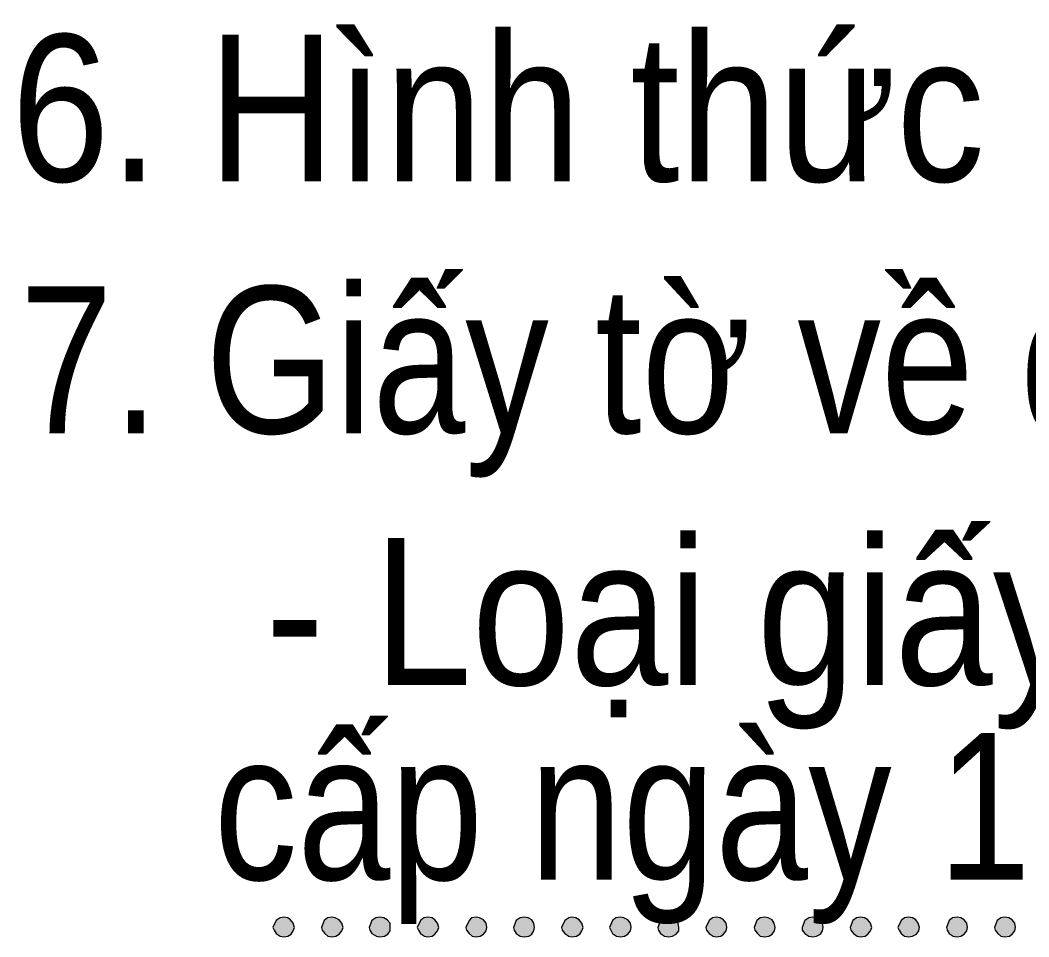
# Model space of a CAD drawing. Header units: metres. Extents: x 548526 to 549265, y 1837491 to 1837855.
# Drawn here: x 548644.81 to 548660.19, y 1837780.53 to 1837794.51 of the extents above; entities that cross this region are included whole.
import ezdxf

# ---------------------------------------------------------------- set-up
doc = ezdxf.new("R2010")
doc.units = ezdxf.units.M
doc.header["$LTSCALE"] = 0.6
doc.layers.add('7', color=7, linetype='Continuous', lineweight=13)

msp = doc.modelspace()

# ---------------------------------------------------------------- hatches: boundary and pattern name
at = {"layer": '7'}
for points in [[(548648.83, 1837780.83), (548648.77, 1837780.82), (548648.71, 1837780.78), (548648.66, 1837780.67), (548648.68, 1837780.63), (548648.71, 1837780.58), (548648.77, 1837780.54), (548648.83, 1837780.53), (548648.89, 1837780.54), (548648.94, 1837780.57), (548648.97, 1837780.62), (548648.99, 1837780.67), (548648.97, 1837780.74), (548648.93, 1837780.79), (548648.89, 1837780.82)], [(548648.83, 1837780.83), (548648.77, 1837780.82), (548648.71, 1837780.78), (548648.66, 1837780.67), (548648.68, 1837780.63), (548648.71, 1837780.58), (548648.77, 1837780.54), (548648.83, 1837780.53), (548648.89, 1837780.54), (548648.94, 1837780.57), (548648.97, 1837780.62), (548648.99, 1837780.67), (548648.97, 1837780.74), (548648.93, 1837780.79), (548648.89, 1837780.82)], [(548649.56, 1837780.83), (548649.49, 1837780.82), (548649.44, 1837780.78), (548649.4, 1837780.67), (548649.41, 1837780.63), (548649.45, 1837780.58), (548649.5, 1837780.54), (548649.56, 1837780.53), (548649.62, 1837780.54), (548649.67, 1837780.57), (548649.71, 1837780.62), (548649.73, 1837780.67), (548649.71, 1837780.74), (548649.67, 1837780.79), (548649.61, 1837780.82)], [(548649.56, 1837780.83), (548649.49, 1837780.82), (548649.44, 1837780.78), (548649.4, 1837780.67), (548649.41, 1837780.63), (548649.45, 1837780.58), (548649.5, 1837780.54), (548649.56, 1837780.53), (548649.62, 1837780.54), (548649.67, 1837780.57), (548649.71, 1837780.62), (548649.73, 1837780.67), (548649.71, 1837780.74), (548649.67, 1837780.79), (548649.61, 1837780.82)], [(548650.29, 1837780.83), (548650.23, 1837780.82), (548650.17, 1837780.78), (548650.13, 1837780.67), (548650.14, 1837780.63), (548650.17, 1837780.58), (548650.24, 1837780.54), (548650.29, 1837780.53), (548650.36, 1837780.54), (548650.41, 1837780.57), (548650.45, 1837780.62), (548650.45, 1837780.67), (548650.45, 1837780.74), (548650.4, 1837780.79), (548650.35, 1837780.82)], [(548650.29, 1837780.83), (548650.23, 1837780.82), (548650.17, 1837780.78), (548650.13, 1837780.67), (548650.14, 1837780.63), (548650.17, 1837780.58), (548650.24, 1837780.54), (548650.29, 1837780.53), (548650.36, 1837780.54), (548650.41, 1837780.57), (548650.45, 1837780.62), (548650.45, 1837780.67), (548650.45, 1837780.74), (548650.4, 1837780.79), (548650.35, 1837780.82)], [(548651.02, 1837780.83), (548650.96, 1837780.82), (548650.91, 1837780.78), (548650.86, 1837780.67), (548650.88, 1837780.63), (548650.91, 1837780.58), (548650.97, 1837780.54), (548651.02, 1837780.53), (548651.09, 1837780.54), (548651.13, 1837780.57), (548651.17, 1837780.62), (548651.19, 1837780.67), (548651.17, 1837780.74), (548651.13, 1837780.79), (548651.09, 1837780.82)], [(548651.02, 1837780.83), (548650.96, 1837780.82), (548650.91, 1837780.78), (548650.86, 1837780.67), (548650.88, 1837780.63), (548650.91, 1837780.58), (548650.97, 1837780.54), (548651.02, 1837780.53), (548651.09, 1837780.54), (548651.13, 1837780.57), (548651.17, 1837780.62), (548651.19, 1837780.67), (548651.17, 1837780.74), (548651.13, 1837780.79), (548651.09, 1837780.82)], [(548651.76, 1837780.83), (548651.69, 1837780.82), (548651.65, 1837780.78), (548651.6, 1837780.67), (548651.61, 1837780.63), (548651.65, 1837780.58), (548651.7, 1837780.54), (548651.76, 1837780.53), (548651.82, 1837780.54), (548651.87, 1837780.57), (548651.91, 1837780.62), (548651.92, 1837780.67), (548651.91, 1837780.74), (548651.87, 1837780.79), (548651.81, 1837780.82)], [(548651.76, 1837780.83), (548651.69, 1837780.82), (548651.65, 1837780.78), (548651.6, 1837780.67), (548651.61, 1837780.63), (548651.65, 1837780.58), (548651.7, 1837780.54), (548651.76, 1837780.53), (548651.82, 1837780.54), (548651.87, 1837780.57), (548651.91, 1837780.62), (548651.92, 1837780.67), (548651.91, 1837780.74), (548651.87, 1837780.79), (548651.81, 1837780.82)], [(548652.49, 1837780.83), (548652.43, 1837780.82), (548652.37, 1837780.78), (548652.33, 1837780.67), (548652.34, 1837780.63), (548652.37, 1837780.58), (548652.43, 1837780.54), (548652.49, 1837780.53), (548652.56, 1837780.54), (548652.61, 1837780.57), (548652.64, 1837780.62), (548652.65, 1837780.67), (548652.64, 1837780.74), (548652.61, 1837780.79), (548652.55, 1837780.82)], [(548652.49, 1837780.83), (548652.43, 1837780.82), (548652.37, 1837780.78), (548652.33, 1837780.67), (548652.34, 1837780.63), (548652.37, 1837780.58), (548652.43, 1837780.54), (548652.49, 1837780.53), (548652.56, 1837780.54), (548652.61, 1837780.57), (548652.64, 1837780.62), (548652.65, 1837780.67), (548652.64, 1837780.74), (548652.61, 1837780.79), (548652.55, 1837780.82)], [(548653.22, 1837780.83), (548653.17, 1837780.82), (548653.11, 1837780.78), (548653.06, 1837780.67), (548653.07, 1837780.63), (548653.11, 1837780.58), (548653.17, 1837780.54), (548653.22, 1837780.53), (548653.29, 1837780.54), (548653.34, 1837780.57), (548653.37, 1837780.62), (548653.39, 1837780.67), (548653.37, 1837780.74), (548653.33, 1837780.79), (548653.28, 1837780.82)], [(548653.22, 1837780.83), (548653.17, 1837780.82), (548653.11, 1837780.78), (548653.06, 1837780.67), (548653.07, 1837780.63), (548653.11, 1837780.58), (548653.17, 1837780.54), (548653.22, 1837780.53), (548653.29, 1837780.54), (548653.34, 1837780.57), (548653.37, 1837780.62), (548653.39, 1837780.67), (548653.37, 1837780.74), (548653.33, 1837780.79), (548653.28, 1837780.82)], [(548653.96, 1837780.83), (548653.89, 1837780.82), (548653.84, 1837780.78), (548653.79, 1837780.67), (548653.81, 1837780.63), (548653.84, 1837780.58), (548653.9, 1837780.54), (548653.96, 1837780.53), (548654.02, 1837780.54), (548654.07, 1837780.57), (548654.11, 1837780.62), (548654.12, 1837780.67), (548654.11, 1837780.74), (548654.07, 1837780.79), (548654.01, 1837780.82)], [(548653.96, 1837780.83), (548653.89, 1837780.82), (548653.84, 1837780.78), (548653.79, 1837780.67), (548653.81, 1837780.63), (548653.84, 1837780.58), (548653.9, 1837780.54), (548653.96, 1837780.53), (548654.02, 1837780.54), (548654.07, 1837780.57), (548654.11, 1837780.62), (548654.12, 1837780.67), (548654.11, 1837780.74), (548654.07, 1837780.79), (548654.01, 1837780.82)], [(548654.69, 1837780.83), (548654.63, 1837780.82), (548654.57, 1837780.78), (548654.53, 1837780.67), (548654.54, 1837780.63), (548654.57, 1837780.58), (548654.63, 1837780.54), (548654.69, 1837780.53), (548654.75, 1837780.54), (548654.81, 1837780.57), (548654.85, 1837780.62), (548654.85, 1837780.67), (548654.84, 1837780.74), (548654.8, 1837780.79), (548654.75, 1837780.82)], [(548654.69, 1837780.83), (548654.63, 1837780.82), (548654.57, 1837780.78), (548654.53, 1837780.67), (548654.54, 1837780.63), (548654.57, 1837780.58), (548654.63, 1837780.54), (548654.69, 1837780.53), (548654.75, 1837780.54), (548654.81, 1837780.57), (548654.85, 1837780.62), (548654.85, 1837780.67), (548654.84, 1837780.74), (548654.8, 1837780.79), (548654.75, 1837780.82)], [(548655.42, 1837780.83), (548655.36, 1837780.82), (548655.31, 1837780.78), (548655.26, 1837780.67), (548655.27, 1837780.63), (548655.31, 1837780.58), (548655.37, 1837780.54), (548655.42, 1837780.53), (548655.49, 1837780.54), (548655.53, 1837780.57), (548655.57, 1837780.62), (548655.58, 1837780.67), (548655.57, 1837780.74), (548655.53, 1837780.79), (548655.48, 1837780.82)], [(548655.42, 1837780.83), (548655.36, 1837780.82), (548655.31, 1837780.78), (548655.26, 1837780.67), (548655.27, 1837780.63), (548655.31, 1837780.58), (548655.37, 1837780.54), (548655.42, 1837780.53), (548655.49, 1837780.54), (548655.53, 1837780.57), (548655.57, 1837780.62), (548655.58, 1837780.67), (548655.57, 1837780.74), (548655.53, 1837780.79), (548655.48, 1837780.82)], [(548656.16, 1837780.83), (548656.09, 1837780.82), (548656.04, 1837780.78), (548656, 1837780.67), (548656.01, 1837780.63), (548656.05, 1837780.58), (548656.09, 1837780.54), (548656.16, 1837780.53), (548656.22, 1837780.54), (548656.27, 1837780.57), (548656.31, 1837780.62), (548656.32, 1837780.67), (548656.3, 1837780.74), (548656.27, 1837780.79), (548656.21, 1837780.82)], [(548656.16, 1837780.83), (548656.09, 1837780.82), (548656.04, 1837780.78), (548656, 1837780.67), (548656.01, 1837780.63), (548656.05, 1837780.58), (548656.09, 1837780.54), (548656.16, 1837780.53), (548656.22, 1837780.54), (548656.27, 1837780.57), (548656.31, 1837780.62), (548656.32, 1837780.67), (548656.3, 1837780.74), (548656.27, 1837780.79), (548656.21, 1837780.82)], [(548656.89, 1837780.83), (548656.83, 1837780.82), (548656.77, 1837780.78), (548656.73, 1837780.67), (548656.73, 1837780.63), (548656.77, 1837780.58), (548656.83, 1837780.54), (548656.89, 1837780.53), (548656.95, 1837780.54), (548657.01, 1837780.57), (548657.04, 1837780.62), (548657.05, 1837780.67), (548657.04, 1837780.74), (548657, 1837780.79), (548656.94, 1837780.82)], [(548656.89, 1837780.83), (548656.83, 1837780.82), (548656.77, 1837780.78), (548656.73, 1837780.67), (548656.73, 1837780.63), (548656.77, 1837780.58), (548656.83, 1837780.54), (548656.89, 1837780.53), (548656.95, 1837780.54), (548657.01, 1837780.57), (548657.04, 1837780.62), (548657.05, 1837780.67), (548657.04, 1837780.74), (548657, 1837780.79), (548656.94, 1837780.82)], [(548657.62, 1837780.83), (548657.56, 1837780.82), (548657.5, 1837780.78), (548657.46, 1837780.67), (548657.47, 1837780.63), (548657.51, 1837780.58), (548657.57, 1837780.54), (548657.62, 1837780.53), (548657.69, 1837780.54), (548657.73, 1837780.57), (548657.77, 1837780.62), (548657.79, 1837780.67), (548657.77, 1837780.74), (548657.73, 1837780.79), (548657.68, 1837780.82)], [(548657.62, 1837780.83), (548657.56, 1837780.82), (548657.5, 1837780.78), (548657.46, 1837780.67), (548657.47, 1837780.63), (548657.51, 1837780.58), (548657.57, 1837780.54), (548657.62, 1837780.53), (548657.69, 1837780.54), (548657.73, 1837780.57), (548657.77, 1837780.62), (548657.79, 1837780.67), (548657.77, 1837780.74), (548657.73, 1837780.79), (548657.68, 1837780.82)], [(548658.35, 1837780.83), (548658.29, 1837780.82), (548658.24, 1837780.78), (548658.19, 1837780.67), (548658.21, 1837780.63), (548658.24, 1837780.58), (548658.29, 1837780.54), (548658.35, 1837780.53), (548658.41, 1837780.54), (548658.47, 1837780.57), (548658.51, 1837780.62), (548658.52, 1837780.67), (548658.5, 1837780.74), (548658.46, 1837780.79), (548658.41, 1837780.82)], [(548658.35, 1837780.83), (548658.29, 1837780.82), (548658.24, 1837780.78), (548658.19, 1837780.67), (548658.21, 1837780.63), (548658.24, 1837780.58), (548658.29, 1837780.54), (548658.35, 1837780.53), (548658.41, 1837780.54), (548658.47, 1837780.57), (548658.51, 1837780.62), (548658.52, 1837780.67), (548658.5, 1837780.74), (548658.46, 1837780.79), (548658.41, 1837780.82)], [(548659.09, 1837780.83), (548659.02, 1837780.82), (548658.97, 1837780.78), (548658.93, 1837780.67), (548658.94, 1837780.63), (548658.97, 1837780.58), (548659.03, 1837780.54), (548659.09, 1837780.53), (548659.15, 1837780.54), (548659.2, 1837780.57), (548659.24, 1837780.62), (548659.25, 1837780.67), (548659.24, 1837780.74), (548659.2, 1837780.79), (548659.15, 1837780.82)], [(548659.09, 1837780.83), (548659.02, 1837780.82), (548658.97, 1837780.78), (548658.93, 1837780.67), (548658.94, 1837780.63), (548658.97, 1837780.58), (548659.03, 1837780.54), (548659.09, 1837780.53), (548659.15, 1837780.54), (548659.2, 1837780.57), (548659.24, 1837780.62), (548659.25, 1837780.67), (548659.24, 1837780.74), (548659.2, 1837780.79), (548659.15, 1837780.82)], [(548659.82, 1837780.83), (548659.76, 1837780.82), (548659.7, 1837780.78), (548659.66, 1837780.67), (548659.67, 1837780.63), (548659.71, 1837780.58), (548659.76, 1837780.54), (548659.82, 1837780.53), (548659.89, 1837780.54), (548659.93, 1837780.57), (548659.97, 1837780.62), (548659.98, 1837780.67), (548659.97, 1837780.74), (548659.93, 1837780.79), (548659.88, 1837780.82)], [(548659.82, 1837780.83), (548659.76, 1837780.82), (548659.7, 1837780.78), (548659.66, 1837780.67), (548659.67, 1837780.63), (548659.71, 1837780.58), (548659.76, 1837780.54), (548659.82, 1837780.53), (548659.89, 1837780.54), (548659.93, 1837780.57), (548659.97, 1837780.62), (548659.98, 1837780.67), (548659.97, 1837780.74), (548659.93, 1837780.79), (548659.88, 1837780.82)]]:
    msp.add_hatch(color=256, dxfattribs=at).paths.add_polyline_path(points)

# ---------------------------------------------------------------- linework, layer by layer
for points in [[(548648.83, 1837780.83), (548648.77, 1837780.82), (548648.71, 1837780.78), (548648.66, 1837780.67), (548648.68, 1837780.63), (548648.71, 1837780.58), (548648.77, 1837780.54), (548648.83, 1837780.53), (548648.89, 1837780.54), (548648.94, 1837780.57), (548648.97, 1837780.62), (548648.99, 1837780.67), (548648.97, 1837780.74), (548648.93, 1837780.79), (548648.89, 1837780.82)], [(548648.83, 1837780.83), (548648.77, 1837780.82), (548648.71, 1837780.78), (548648.66, 1837780.67), (548648.68, 1837780.63), (548648.71, 1837780.58), (548648.77, 1837780.54), (548648.83, 1837780.53), (548648.89, 1837780.54), (548648.94, 1837780.57), (548648.97, 1837780.62), (548648.99, 1837780.67), (548648.97, 1837780.74), (548648.93, 1837780.79), (548648.89, 1837780.82)], [(548649.56, 1837780.83), (548649.49, 1837780.82), (548649.44, 1837780.78), (548649.4, 1837780.67), (548649.41, 1837780.63), (548649.45, 1837780.58), (548649.5, 1837780.54), (548649.56, 1837780.53), (548649.62, 1837780.54), (548649.67, 1837780.57), (548649.71, 1837780.62), (548649.73, 1837780.67), (548649.71, 1837780.74), (548649.67, 1837780.79), (548649.61, 1837780.82)], [(548649.56, 1837780.83), (548649.49, 1837780.82), (548649.44, 1837780.78), (548649.4, 1837780.67), (548649.41, 1837780.63), (548649.45, 1837780.58), (548649.5, 1837780.54), (548649.56, 1837780.53), (548649.62, 1837780.54), (548649.67, 1837780.57), (548649.71, 1837780.62), (548649.73, 1837780.67), (548649.71, 1837780.74), (548649.67, 1837780.79), (548649.61, 1837780.82)], [(548650.29, 1837780.83), (548650.23, 1837780.82), (548650.17, 1837780.78), (548650.13, 1837780.67), (548650.14, 1837780.63), (548650.17, 1837780.58), (548650.24, 1837780.54), (548650.29, 1837780.53), (548650.36, 1837780.54), (548650.41, 1837780.57), (548650.45, 1837780.62), (548650.45, 1837780.67), (548650.45, 1837780.74), (548650.4, 1837780.79), (548650.35, 1837780.82)], [(548650.29, 1837780.83), (548650.23, 1837780.82), (548650.17, 1837780.78), (548650.13, 1837780.67), (548650.14, 1837780.63), (548650.17, 1837780.58), (548650.24, 1837780.54), (548650.29, 1837780.53), (548650.36, 1837780.54), (548650.41, 1837780.57), (548650.45, 1837780.62), (548650.45, 1837780.67), (548650.45, 1837780.74), (548650.4, 1837780.79), (548650.35, 1837780.82)], [(548651.02, 1837780.83), (548650.96, 1837780.82), (548650.91, 1837780.78), (548650.86, 1837780.67), (548650.88, 1837780.63), (548650.91, 1837780.58), (548650.97, 1837780.54), (548651.02, 1837780.53), (548651.09, 1837780.54), (548651.13, 1837780.57), (548651.17, 1837780.62), (548651.19, 1837780.67), (548651.17, 1837780.74), (548651.13, 1837780.79), (548651.09, 1837780.82)], [(548651.02, 1837780.83), (548650.96, 1837780.82), (548650.91, 1837780.78), (548650.86, 1837780.67), (548650.88, 1837780.63), (548650.91, 1837780.58), (548650.97, 1837780.54), (548651.02, 1837780.53), (548651.09, 1837780.54), (548651.13, 1837780.57), (548651.17, 1837780.62), (548651.19, 1837780.67), (548651.17, 1837780.74), (548651.13, 1837780.79), (548651.09, 1837780.82)], [(548651.76, 1837780.83), (548651.69, 1837780.82), (548651.65, 1837780.78), (548651.6, 1837780.67), (548651.61, 1837780.63), (548651.65, 1837780.58), (548651.7, 1837780.54), (548651.76, 1837780.53), (548651.82, 1837780.54), (548651.87, 1837780.57), (548651.91, 1837780.62), (548651.92, 1837780.67), (548651.91, 1837780.74), (548651.87, 1837780.79), (548651.81, 1837780.82)], [(548651.76, 1837780.83), (548651.69, 1837780.82), (548651.65, 1837780.78), (548651.6, 1837780.67), (548651.61, 1837780.63), (548651.65, 1837780.58), (548651.7, 1837780.54), (548651.76, 1837780.53), (548651.82, 1837780.54), (548651.87, 1837780.57), (548651.91, 1837780.62), (548651.92, 1837780.67), (548651.91, 1837780.74), (548651.87, 1837780.79), (548651.81, 1837780.82)], [(548652.49, 1837780.83), (548652.43, 1837780.82), (548652.37, 1837780.78), (548652.33, 1837780.67), (548652.34, 1837780.63), (548652.37, 1837780.58), (548652.43, 1837780.54), (548652.49, 1837780.53), (548652.56, 1837780.54), (548652.61, 1837780.57), (548652.64, 1837780.62), (548652.65, 1837780.67), (548652.64, 1837780.74), (548652.61, 1837780.79), (548652.55, 1837780.82)], [(548652.49, 1837780.83), (548652.43, 1837780.82), (548652.37, 1837780.78), (548652.33, 1837780.67), (548652.34, 1837780.63), (548652.37, 1837780.58), (548652.43, 1837780.54), (548652.49, 1837780.53), (548652.56, 1837780.54), (548652.61, 1837780.57), (548652.64, 1837780.62), (548652.65, 1837780.67), (548652.64, 1837780.74), (548652.61, 1837780.79), (548652.55, 1837780.82)], [(548653.22, 1837780.83), (548653.17, 1837780.82), (548653.11, 1837780.78), (548653.06, 1837780.67), (548653.07, 1837780.63), (548653.11, 1837780.58), (548653.17, 1837780.54), (548653.22, 1837780.53), (548653.29, 1837780.54), (548653.34, 1837780.57), (548653.37, 1837780.62), (548653.39, 1837780.67), (548653.37, 1837780.74), (548653.33, 1837780.79), (548653.28, 1837780.82)], [(548653.22, 1837780.83), (548653.17, 1837780.82), (548653.11, 1837780.78), (548653.06, 1837780.67), (548653.07, 1837780.63), (548653.11, 1837780.58), (548653.17, 1837780.54), (548653.22, 1837780.53), (548653.29, 1837780.54), (548653.34, 1837780.57), (548653.37, 1837780.62), (548653.39, 1837780.67), (548653.37, 1837780.74), (548653.33, 1837780.79), (548653.28, 1837780.82)], [(548653.96, 1837780.83), (548653.89, 1837780.82), (548653.84, 1837780.78), (548653.79, 1837780.67), (548653.81, 1837780.63), (548653.84, 1837780.58), (548653.9, 1837780.54), (548653.96, 1837780.53), (548654.02, 1837780.54), (548654.07, 1837780.57), (548654.11, 1837780.62), (548654.12, 1837780.67), (548654.11, 1837780.74), (548654.07, 1837780.79), (548654.01, 1837780.82)], [(548653.96, 1837780.83), (548653.89, 1837780.82), (548653.84, 1837780.78), (548653.79, 1837780.67), (548653.81, 1837780.63), (548653.84, 1837780.58), (548653.9, 1837780.54), (548653.96, 1837780.53), (548654.02, 1837780.54), (548654.07, 1837780.57), (548654.11, 1837780.62), (548654.12, 1837780.67), (548654.11, 1837780.74), (548654.07, 1837780.79), (548654.01, 1837780.82)], [(548654.69, 1837780.83), (548654.63, 1837780.82), (548654.57, 1837780.78), (548654.53, 1837780.67), (548654.54, 1837780.63), (548654.57, 1837780.58), (548654.63, 1837780.54), (548654.69, 1837780.53), (548654.75, 1837780.54), (548654.81, 1837780.57), (548654.85, 1837780.62), (548654.85, 1837780.67), (548654.84, 1837780.74), (548654.8, 1837780.79), (548654.75, 1837780.82)], [(548654.69, 1837780.83), (548654.63, 1837780.82), (548654.57, 1837780.78), (548654.53, 1837780.67), (548654.54, 1837780.63), (548654.57, 1837780.58), (548654.63, 1837780.54), (548654.69, 1837780.53), (548654.75, 1837780.54), (548654.81, 1837780.57), (548654.85, 1837780.62), (548654.85, 1837780.67), (548654.84, 1837780.74), (548654.8, 1837780.79), (548654.75, 1837780.82)], [(548655.42, 1837780.83), (548655.36, 1837780.82), (548655.31, 1837780.78), (548655.26, 1837780.67), (548655.27, 1837780.63), (548655.31, 1837780.58), (548655.37, 1837780.54), (548655.42, 1837780.53), (548655.49, 1837780.54), (548655.53, 1837780.57), (548655.57, 1837780.62), (548655.58, 1837780.67), (548655.57, 1837780.74), (548655.53, 1837780.79), (548655.48, 1837780.82)], [(548655.42, 1837780.83), (548655.36, 1837780.82), (548655.31, 1837780.78), (548655.26, 1837780.67), (548655.27, 1837780.63), (548655.31, 1837780.58), (548655.37, 1837780.54), (548655.42, 1837780.53), (548655.49, 1837780.54), (548655.53, 1837780.57), (548655.57, 1837780.62), (548655.58, 1837780.67), (548655.57, 1837780.74), (548655.53, 1837780.79), (548655.48, 1837780.82)], [(548656.16, 1837780.83), (548656.09, 1837780.82), (548656.04, 1837780.78), (548656, 1837780.67), (548656.01, 1837780.63), (548656.05, 1837780.58), (548656.09, 1837780.54), (548656.16, 1837780.53), (548656.22, 1837780.54), (548656.27, 1837780.57), (548656.31, 1837780.62), (548656.32, 1837780.67), (548656.3, 1837780.74), (548656.27, 1837780.79), (548656.21, 1837780.82)], [(548656.16, 1837780.83), (548656.09, 1837780.82), (548656.04, 1837780.78), (548656, 1837780.67), (548656.01, 1837780.63), (548656.05, 1837780.58), (548656.09, 1837780.54), (548656.16, 1837780.53), (548656.22, 1837780.54), (548656.27, 1837780.57), (548656.31, 1837780.62), (548656.32, 1837780.67), (548656.3, 1837780.74), (548656.27, 1837780.79), (548656.21, 1837780.82)], [(548656.89, 1837780.83), (548656.83, 1837780.82), (548656.77, 1837780.78), (548656.73, 1837780.67), (548656.73, 1837780.63), (548656.77, 1837780.58), (548656.83, 1837780.54), (548656.89, 1837780.53), (548656.95, 1837780.54), (548657.01, 1837780.57), (548657.04, 1837780.62), (548657.05, 1837780.67), (548657.04, 1837780.74), (548657, 1837780.79), (548656.94, 1837780.82)], [(548656.89, 1837780.83), (548656.83, 1837780.82), (548656.77, 1837780.78), (548656.73, 1837780.67), (548656.73, 1837780.63), (548656.77, 1837780.58), (548656.83, 1837780.54), (548656.89, 1837780.53), (548656.95, 1837780.54), (548657.01, 1837780.57), (548657.04, 1837780.62), (548657.05, 1837780.67), (548657.04, 1837780.74), (548657, 1837780.79), (548656.94, 1837780.82)], [(548657.62, 1837780.83), (548657.56, 1837780.82), (548657.5, 1837780.78), (548657.46, 1837780.67), (548657.47, 1837780.63), (548657.51, 1837780.58), (548657.57, 1837780.54), (548657.62, 1837780.53), (548657.69, 1837780.54), (548657.73, 1837780.57), (548657.77, 1837780.62), (548657.79, 1837780.67), (548657.77, 1837780.74), (548657.73, 1837780.79), (548657.68, 1837780.82)], [(548657.62, 1837780.83), (548657.56, 1837780.82), (548657.5, 1837780.78), (548657.46, 1837780.67), (548657.47, 1837780.63), (548657.51, 1837780.58), (548657.57, 1837780.54), (548657.62, 1837780.53), (548657.69, 1837780.54), (548657.73, 1837780.57), (548657.77, 1837780.62), (548657.79, 1837780.67), (548657.77, 1837780.74), (548657.73, 1837780.79), (548657.68, 1837780.82)], [(548658.35, 1837780.83), (548658.29, 1837780.82), (548658.24, 1837780.78), (548658.19, 1837780.67), (548658.21, 1837780.63), (548658.24, 1837780.58), (548658.29, 1837780.54), (548658.35, 1837780.53), (548658.41, 1837780.54), (548658.47, 1837780.57), (548658.51, 1837780.62), (548658.52, 1837780.67), (548658.5, 1837780.74), (548658.46, 1837780.79), (548658.41, 1837780.82)], [(548658.35, 1837780.83), (548658.29, 1837780.82), (548658.24, 1837780.78), (548658.19, 1837780.67), (548658.21, 1837780.63), (548658.24, 1837780.58), (548658.29, 1837780.54), (548658.35, 1837780.53), (548658.41, 1837780.54), (548658.47, 1837780.57), (548658.51, 1837780.62), (548658.52, 1837780.67), (548658.5, 1837780.74), (548658.46, 1837780.79), (548658.41, 1837780.82)], [(548659.09, 1837780.83), (548659.02, 1837780.82), (548658.97, 1837780.78), (548658.93, 1837780.67), (548658.94, 1837780.63), (548658.97, 1837780.58), (548659.03, 1837780.54), (548659.09, 1837780.53), (548659.15, 1837780.54), (548659.2, 1837780.57), (548659.24, 1837780.62), (548659.25, 1837780.67), (548659.24, 1837780.74), (548659.2, 1837780.79), (548659.15, 1837780.82)], [(548659.09, 1837780.83), (548659.02, 1837780.82), (548658.97, 1837780.78), (548658.93, 1837780.67), (548658.94, 1837780.63), (548658.97, 1837780.58), (548659.03, 1837780.54), (548659.09, 1837780.53), (548659.15, 1837780.54), (548659.2, 1837780.57), (548659.24, 1837780.62), (548659.25, 1837780.67), (548659.24, 1837780.74), (548659.2, 1837780.79), (548659.15, 1837780.82)], [(548659.82, 1837780.83), (548659.76, 1837780.82), (548659.7, 1837780.78), (548659.66, 1837780.67), (548659.67, 1837780.63), (548659.71, 1837780.58), (548659.76, 1837780.54), (548659.82, 1837780.53), (548659.89, 1837780.54), (548659.93, 1837780.57), (548659.97, 1837780.62), (548659.98, 1837780.67), (548659.97, 1837780.74), (548659.93, 1837780.79), (548659.88, 1837780.82)], [(548659.82, 1837780.83), (548659.76, 1837780.82), (548659.7, 1837780.78), (548659.66, 1837780.67), (548659.67, 1837780.63), (548659.71, 1837780.58), (548659.76, 1837780.54), (548659.82, 1837780.53), (548659.89, 1837780.54), (548659.93, 1837780.57), (548659.97, 1837780.62), (548659.98, 1837780.67), (548659.97, 1837780.74), (548659.93, 1837780.79), (548659.88, 1837780.82)]]:
    msp.add_lwpolyline(points, close=True, dxfattribs=at)

# ---------------------------------------------------------------- texts
for s, width, p in [('6. Hình thức sử dụng:', 0.9, (548644.67, 1837792.05)), ('6. Hình thức sử dụng:', 0.9, (548644.67, 1837792.05)), ('7. Giấy tờ về quyền sử dụng đất:', 0.85, (548644.8, 1837788.21)), ('7. Giấy tờ về quyền sử dụng đất:', 0.85, (548644.8, 1837788.21)), ('     - Loại giấy tờ hiện có:..................................................................................................................', 0.9, (548644.8, 1837784.37)), ('     - Loại giấy tờ hiện có:..................................................................................................................', 0.9, (548644.8, 1837784.37)), ('cấp ngày 17/6/2016', 0.85, (548647.76, 1837781.4))]:
    msp.add_text(s, height=2.24, dxfattribs=dict(at, width=width)).set_placement(p)

doc.saveas('drawing.dxf')
